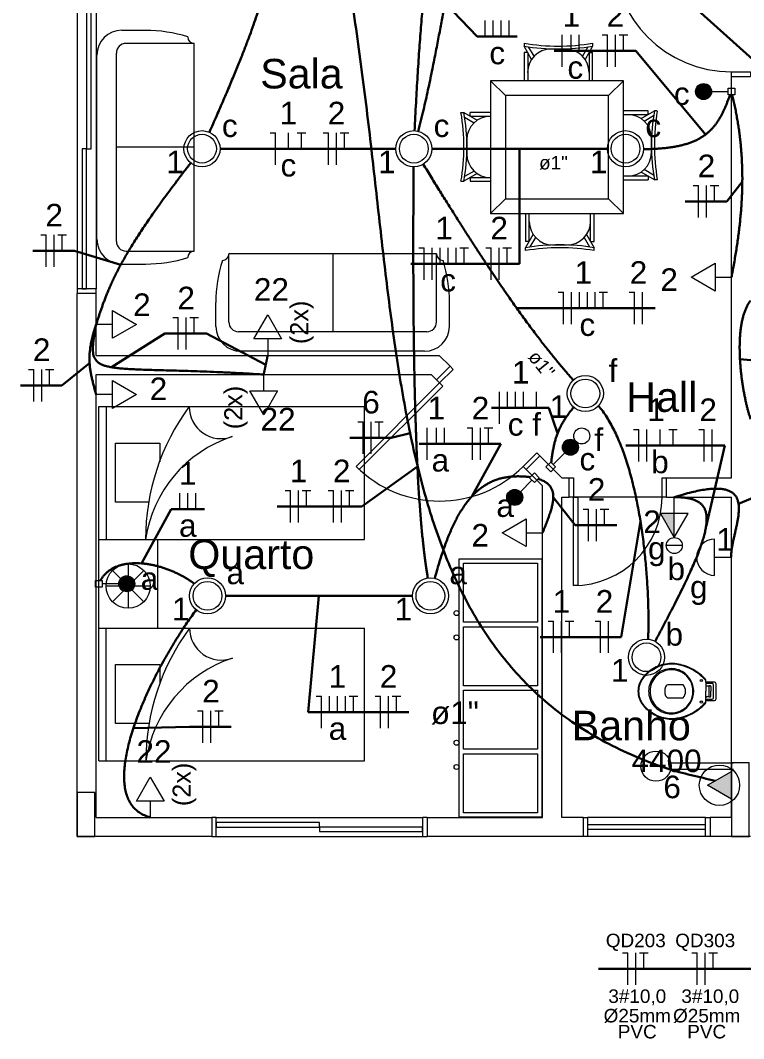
# Model space of a CAD drawing. Header units: inches. Extents: x -3 to 923, y -103 to 154.
# Drawn here: x 175.07 to 180.73, y 20.95 to 28.91 of the extents above; entities that cross this region are included whole.
import ezdxf
from ezdxf.enums import TextEntityAlignment as Align

# ---------------------------------------------------------------- set-up
doc = ezdxf.new("R2010")
doc.units = ezdxf.units.IN
doc.header["$LTSCALE"] = 10
doc.header["$MEASUREMENT"] = 0
for name, color, linetype, lineweight in [('BASE', 8, 'Continuous', 5), ('EL-Condutos', 4, 'Continuous', 30), ('EL-Fios', 9, 'Continuous', 20), ('EL-Textos condutos', 7, 'Continuous', 20), ('EL-Textos fios', 2, 'Continuous', 30), ('EL-Textos pontos', 2, 'Continuous', 30), ('MOVEIS', 9, 'Continuous', 20), ('P-SIMBOL', 5, 'Continuous', 20), ('TEXTO', 2, 'Continuous', 20)]:
    doc.layers.add(name, color=color, linetype=linetype, lineweight=lineweight)
doc.styles.add('Arial', font='arial.ttf')

msp = doc.modelspace()

# ---------------------------------------------------------------- hatches: boundary and pattern name
at = {"layer": 'P-SIMBOL', "linetype": 'Continuous'}
for points in [[(180.4127, 28.4162), (180.4127, 28.3537), (180.3502, 28.3537), (180.3508, 28.3634), (180.3562, 28.3803), (180.3622, 28.3908), (180.3692, 28.3988), (180.3797, 28.4068), (180.3927, 28.413), (180.4057, 28.4158), (180.4127, 28.4157)], [(180.4128, 28.4162), (180.4127, 28.3537), (180.4752, 28.3537), (180.4747, 28.3634), (180.4693, 28.3803), (180.4633, 28.3908), (180.4563, 28.3988), (180.4458, 28.4068), (180.4328, 28.413), (180.4198, 28.4158), (180.4127, 28.4157)], [(180.4127, 28.2912), (180.4127, 28.3537), (180.3502, 28.3537), (180.3508, 28.344), (180.3562, 28.3271), (180.3622, 28.3166), (180.3692, 28.3086), (180.3797, 28.3006), (180.3927, 28.2944), (180.4057, 28.2916), (180.4127, 28.2917)], [(180.4128, 28.2912), (180.4127, 28.3537), (180.4752, 28.3537), (180.4747, 28.344), (180.4693, 28.3271), (180.4633, 28.3166), (180.4563, 28.3086), (180.4458, 28.3006), (180.4328, 28.2944), (180.4198, 28.2916), (180.4127, 28.2917)], [(178.8915, 25.2259), (178.9357, 25.1817), (178.9799, 25.2259), (178.9727, 25.2324), (178.9569, 25.2405), (178.9452, 25.2436), (178.9346, 25.2444), (178.9215, 25.2426), (178.908, 25.2377), (178.8968, 25.2306), (178.8919, 25.2255)], [(178.8915, 25.2259), (178.9357, 25.1817), (178.8915, 25.1375), (178.885, 25.1447), (178.8769, 25.1606), (178.8738, 25.1722), (178.8731, 25.1828), (178.8748, 25.1959), (178.8797, 25.2095), (178.8868, 25.2207), (178.8919, 25.2255)], [(178.9799, 25.1375), (178.9357, 25.1817), (178.8915, 25.1375), (178.8987, 25.131), (178.9146, 25.1229), (178.9263, 25.1197), (178.9369, 25.119), (178.95, 25.1208), (178.9635, 25.1256), (178.9747, 25.1328), (178.9795, 25.1379)], [(178.9799, 25.1375), (178.9357, 25.1817), (178.9799, 25.2259), (178.9864, 25.2187), (178.9945, 25.2028), (178.9977, 25.1911), (178.9984, 25.1805), (178.9966, 25.1675), (178.9918, 25.1539), (178.9846, 25.1427), (178.9795, 25.1379)], [(180.1839, 25.0553), (180.1839, 24.8678), (180.0756, 25.0553)], [(175.9018, 24.5688), (175.9018, 24.5063), (175.8393, 24.5063), (175.8398, 24.516), (175.8453, 24.5329), (175.8513, 24.5434), (175.8583, 24.5514), (175.8688, 24.5594), (175.8818, 24.5656), (175.8948, 24.5684), (175.9018, 24.5683)], [(175.9018, 24.5688), (175.9018, 24.5063), (175.9643, 24.5063), (175.9638, 24.516), (175.9583, 24.5329), (175.9523, 24.5434), (175.9453, 24.5514), (175.9348, 24.5594), (175.9218, 24.5656), (175.9088, 24.5684), (175.9018, 24.5683)], [(175.9018, 24.4438), (175.9018, 24.5063), (175.8393, 24.5063), (175.8398, 24.4966), (175.8453, 24.4797), (175.8513, 24.4692), (175.8583, 24.4612), (175.8688, 24.4532), (175.8818, 24.447), (175.8948, 24.4442), (175.9018, 24.4443)], [(175.9018, 24.4438), (175.9018, 24.5063), (175.9643, 24.5063), (175.9638, 24.4966), (175.9583, 24.4797), (175.9523, 24.4692), (175.9453, 24.4612), (175.9348, 24.4532), (175.9218, 24.447), (175.9088, 24.4442), (175.9018, 24.4443)], [(180.6303, 23.0399), (180.4428, 22.9317), (180.6303, 22.8234)]]:
    msp.add_hatch(color=256, dxfattribs=at).paths.add_polyline_path(points)

# ---------------------------------------------------------------- linework, layer by layer
at = {"layer": 'BASE', "linetype": 'Continuous'}
for p, q in [((175.5133, 29.0033), (175.5133, 26.8108)), ((175.6633, 29.0033), (175.6633, 26.8108)), ((176.6008, 22.6803), (178.2158, 22.6803)), ((180.4283, 22.6803), (179.5053, 22.6803)), ((176.6008, 22.5303), (178.2158, 22.5303)), ((180.4283, 22.5303), (179.5053, 22.5303))]:
    msp.add_line(p, q, dxfattribs=at)
at = {"layer": 'BASE'}
for p, q in [((180.6303, 25.3343), (180.6303, 28.4723)), ((180.6303, 28.4723), (180.7803, 28.4723)), ((175.5133, 22.5303), (175.5133, 26.7763)), ((175.6633, 26.7763), (175.5133, 26.7763)), ((175.6633, 26.2918), (175.6633, 26.7763)), ((175.6633, 26.2918), (178.3458, 26.2918)), ((178.4308, 26.2068), (178.3458, 26.2918)), ((178.3243, 26.1008), (178.4308, 26.2068)), ((175.6633, 26.1418), (178.2838, 26.1418)), ((175.6633, 22.6803), (175.6633, 26.1418)), ((178.3243, 26.1008), (178.2838, 26.1418)), ((179.0263, 25.3993), (179.1323, 25.5053)), ((179.3033, 25.3343), (179.1323, 25.5053)), ((179.1533, 25.2718), (179.0263, 25.3993)), ((179.3033, 25.3343), (179.3613, 25.3343)), ((179.3613, 25.1843), (179.3613, 25.3343)), ((180.1228, 25.3343), (180.6303, 25.3343)), ((180.1228, 25.1843), (180.1228, 25.3343)), ((179.1533, 22.6803), (179.1533, 25.2718)), ((179.3033, 22.6803), (179.3033, 25.1843)), ((179.3033, 25.1843), (179.3613, 25.1843)), ((180.1228, 25.1843), (179.3613, 25.1843)), ((180.1228, 25.1843), (180.6303, 25.1843)), ((180.6303, 22.6803), (180.6303, 25.1843)), ((175.6633, 22.6803), (176.5663, 22.6803)), ((176.5663, 22.6803), (176.5663, 22.5303)), ((178.2508, 22.6803), (179.1533, 22.6803)), ((178.2508, 22.6803), (178.2508, 22.5303)), ((179.4708, 22.6803), (179.3033, 22.6803)), ((179.4708, 22.6803), (179.4708, 22.5303)), ((180.6303, 22.6803), (180.4633, 22.6803)), ((180.4633, 22.6803), (180.4633, 22.5303)), ((176.5663, 22.5303), (175.5133, 22.5303)), ((179.4708, 22.5303), (178.2508, 22.5303)), ((180.7803, 22.5303), (180.4633, 22.5303))]:
    msp.add_line(p, q, dxfattribs=at)
at = {"layer": 'BASE', "linetype": 'Continuous'}
for points in [[(175.5883, 29.0033), (175.5883, 27.9073), (175.6228, 27.9073), (175.6228, 29.0033), (175.5883, 29.0033), (175.5883, 29.0033)], [(175.5538, 27.9073), (175.5538, 26.8108), (175.5883, 26.8108), (175.5883, 27.9073), (175.5538, 27.9073), (175.5538, 27.9073)], [(178.3488, 26.0763), (178.3733, 26.0518), (177.7208, 25.3993), (177.6963, 25.4238), (178.3488, 26.0763), (178.3488, 26.0763)], [(179.3958, 25.1843), (179.4303, 25.1843), (179.4303, 24.4918), (179.3958, 24.4918), (179.3958, 25.1843), (179.3958, 25.1843)], [(176.6008, 22.6053), (177.4083, 22.6053), (177.4083, 22.6398), (176.6008, 22.6398), (176.6008, 22.6053), (176.6008, 22.6053)], [(177.4083, 22.5708), (178.2158, 22.5708), (178.2158, 22.6053), (177.4083, 22.6053), (177.4083, 22.5708), (177.4083, 22.5708)], [(180.4283, 22.6228), (179.5053, 22.6228), (179.5053, 22.5878), (180.4283, 22.5878), (180.4283, 22.6228), (180.4283, 22.6228)]]:
    msp.add_lwpolyline(points, close=True, dxfattribs=at)
for points in [[(180.6303, 28.4723), (180.6303, 28.5068), (180.7803, 28.5068), (180.7803, 28.4723)], [(175.6633, 26.7763), (175.6633, 26.8108), (175.5133, 26.8108), (175.5133, 26.7763)], [(178.4308, 26.2068), (178.4553, 26.1823), (178.3488, 26.0763), (178.3243, 26.1008)], [(179.0263, 25.3993), (179.0018, 25.4238), (179.1078, 25.5298), (179.1323, 25.5053)], [(179.3613, 25.3343), (179.3958, 25.3343), (179.3958, 25.1843), (179.3613, 25.1843)], [(180.1228, 25.1843), (180.0883, 25.1843), (180.0883, 25.3343), (180.1228, 25.3343)], [(176.5663, 22.5303), (176.6008, 22.5303), (176.6008, 22.6803), (176.5663, 22.6803)], [(178.2508, 22.6803), (178.2158, 22.6803), (178.2158, 22.5303), (178.2508, 22.5303)], [(179.4708, 22.6803), (179.5053, 22.6803), (179.5053, 22.5303), (179.4708, 22.5303)], [(180.4633, 22.5303), (180.4283, 22.5303), (180.4283, 22.6803), (180.4633, 22.6803)]]:
    msp.add_lwpolyline(points, dxfattribs=at)
at = {"layer": 'BASE'}
for points in [[(180.6308, 22.5303), (180.7003, 22.5303), (180.7693, 22.5303), (180.7693, 22.8188), (180.7693, 23.1073), (180.7003, 23.1073), (180.6308, 23.1073), (180.6308, 22.8188), (180.6308, 22.5303), (180.6308, 22.5303)], [(175.5133, 22.5303), (175.5823, 22.5303), (175.6518, 22.5303), (175.6518, 22.7033), (175.6518, 22.8763), (175.5823, 22.8763), (175.5133, 22.8763), (175.5133, 22.7033), (175.5133, 22.5303), (175.5133, 22.5303)]]:
    msp.add_lwpolyline(points, close=True, dxfattribs=at)
at = {"layer": 'BASE', "linetype": 'Continuous'}
for centre, radius, start, end in [((180.6303, 29.4303), 0.923, 180, 270), ((178.3488, 26.0763), 0.923, 225, 315), ((179.3958, 25.1843), 0.6923, 270, 0)]:
    msp.add_arc(centre, radius, start, end, dxfattribs=at)
at = {"layer": 'EL-Condutos', "linetype": 'Continuous'}
for points in [[(178.1529, 28.0458), (178.1642, 28.268), (178.1762, 28.4765), (178.189, 28.6719), (178.2027, 28.8546), (178.2171, 29.0251), (178.2324, 29.1839), (178.2486, 29.3315), (178.2657, 29.4683), (178.2836, 29.5948), (178.3025, 29.7115), (178.3223, 29.8189), (178.3431, 29.9175), (178.3649, 30.0076), (178.3876, 30.09), (178.4114, 30.1648), (178.4362, 30.2328), (178.4621, 30.2943), (178.489, 30.3499), (178.5171, 30.3999), (178.5462, 30.445), (178.5765, 30.4855), (178.608, 30.5219), (178.6406, 30.5548), (178.6744, 30.5845), (178.7095, 30.6117), (178.7457, 30.6367), (178.7832, 30.66), (178.822, 30.6821), (178.8621, 30.7036), (178.9034, 30.7248)], [(177.4646, 30.0962), (177.5352, 29.7707), (177.5973, 29.4466), (177.6521, 29.1244), (177.7006, 28.8045), (177.7439, 28.4875), (177.7832, 28.174), (177.8196, 27.8643), (177.8541, 27.5591), (177.8879, 27.2587), (177.9222, 26.9638), (177.9579, 26.6748), (177.9963, 26.3923), (178.0384, 26.1167), (178.0854, 25.8485), (178.1383, 25.5882), (178.1983, 25.3365), (178.2665, 25.0936), (178.344, 24.8603), (178.4319, 24.6369), (178.5313, 24.424), (178.6434, 24.2221), (178.7692, 24.0316), (178.9099, 23.8532), (179.0665, 23.6872), (179.2402, 23.5342), (179.4321, 23.3948), (179.6433, 23.2694), (179.8749, 23.1585), (180.128, 23.0626), (180.5045, 22.9673)], [(176.548, 28.0353), (176.6056, 28.1658), (176.6589, 28.2885), (176.7081, 28.4037), (176.7531, 28.5115), (176.7941, 28.6123), (176.831, 28.7063), (176.8639, 28.7937), (176.8929, 28.8747), (176.9181, 28.9495), (176.9394, 29.0185), (176.957, 29.0818), (176.9708, 29.1397), (176.981, 29.1924), (176.9876, 29.2401), (176.9906, 29.2832), (176.9902, 29.3217), (176.9862, 29.3561), (176.9789, 29.3864), (176.9683, 29.4129), (176.9543, 29.4359), (176.9371, 29.4556), (176.9168, 29.4722), (176.8933, 29.486), (176.8667, 29.4972), (176.8371, 29.5061), (176.8045, 29.5128), (176.769, 29.5177), (176.7306, 29.5209), (176.6895, 29.5227), (176.6455, 29.5233)], [(178.5775, 29.5223), (178.5602, 29.5081), (178.5441, 29.4915), (178.529, 29.4725), (178.5147, 29.451), (178.5013, 29.4272), (178.4887, 29.401), (178.4767, 29.3723), (178.4652, 29.3412), (178.4543, 29.3077), (178.4437, 29.2718), (178.4335, 29.2334), (178.4235, 29.1927), (178.4136, 29.1495), (178.4037, 29.1038), (178.3938, 29.0558), (178.3838, 29.0053), (178.3736, 28.9524), (178.3631, 28.897), (178.3522, 28.8392), (178.3408, 28.779), (178.3288, 28.7163), (178.3162, 28.6512), (178.3029, 28.5837), (178.2887, 28.5137), (178.2736, 28.4413), (178.2576, 28.3664), (178.2404, 28.2891), (178.2221, 28.2093), (178.2025, 28.1271), (178.1816, 28.0424)], [(179.9432, 27.9038), (179.9918, 27.9046), (180.0377, 27.9064), (180.081, 27.9093), (180.1218, 27.9133), (180.1602, 27.9183), (180.1962, 27.9243), (180.2301, 27.9314), (180.2618, 27.9393), (180.2915, 27.9483), (180.3193, 27.9582), (180.3452, 27.969), (180.3694, 27.9807), (180.392, 27.9933), (180.413, 28.0068), (180.4326, 28.0212), (180.4509, 28.0363), (180.4679, 28.0523), (180.4838, 28.0691), (180.4986, 28.0867), (180.5125, 28.1051), (180.5255, 28.1242), (180.5377, 28.144), (180.5493, 28.1646), (180.5603, 28.1858), (180.5709, 28.2077), (180.581, 28.2303), (180.591, 28.2535), (180.6007, 28.2774), (180.6103, 28.3018), (180.62, 28.3269)], [(180.637, 28.3265), (180.6473, 28.2822), (180.657, 28.238), (180.6659, 28.1939), (180.674, 28.1499), (180.6815, 28.1058), (180.6882, 28.0617), (180.6941, 28.0176), (180.6994, 27.9733), (180.7039, 27.9289), (180.7077, 27.8844), (180.7108, 27.8396), (180.7131, 27.7947), (180.7147, 27.7494), (180.7156, 27.7038), (180.7157, 27.6579), (180.7151, 27.6116), (180.7138, 27.5648), (180.7118, 27.5177), (180.709, 27.47), (180.7055, 27.4218), (180.7012, 27.373), (180.6963, 27.3237), (180.6906, 27.2737), (180.6841, 27.223), (180.677, 27.1717), (180.6691, 27.1196), (180.6605, 27.0667), (180.6512, 27.013), (180.6411, 26.9584), (180.6303, 26.903)], [(178.0061, 27.907), (177.9433, 27.907), (177.884, 27.907), (177.828, 27.907), (177.775, 27.907), (177.7247, 27.907), (177.6769, 27.907), (177.6314, 27.907), (177.588, 27.907), (177.5462, 27.907), (177.506, 27.907), (177.467, 27.907), (177.429, 27.907), (177.3918, 27.907), (177.3551, 27.907), (177.3186, 27.907), (177.2822, 27.907), (177.2454, 27.907), (177.2082, 27.907), (177.1702, 27.907), (177.1313, 27.907), (177.091, 27.907), (177.0493, 27.907), (177.0058, 27.907), (176.9603, 27.907), (176.9125, 27.907), (176.8623, 27.907), (176.8093, 27.907), (176.7532, 27.907), (176.6939, 27.907), (176.6311, 27.907)], [(178.287, 27.907), (178.3498, 27.907), (178.4091, 27.907), (178.4651, 27.907), (178.5181, 27.907), (178.5684, 27.907), (178.6161, 27.907), (178.6616, 27.907), (178.7051, 27.907), (178.7468, 27.907), (178.7871, 27.907), (178.826, 27.907), (178.864, 27.907), (178.9012, 27.907), (178.938, 27.907), (178.9744, 27.907), (179.0109, 27.907), (179.0476, 27.907), (179.0848, 27.907), (179.1228, 27.907), (179.1618, 27.907), (179.202, 27.907), (179.2438, 27.907), (179.2873, 27.907), (179.3328, 27.907), (179.3805, 27.907), (179.4308, 27.907), (179.4838, 27.907), (179.5398, 27.907), (179.5991, 27.907), (179.6619, 27.907)], [(176.4028, 27.7957), (176.347, 27.7239), (176.2945, 27.6552), (176.245, 27.5894), (176.1985, 27.5265), (176.1549, 27.4664), (176.114, 27.4089), (176.0758, 27.3539), (176.04, 27.3013), (176.0067, 27.2511), (175.9757, 27.203), (175.9469, 27.1571), (175.9201, 27.1131), (175.8953, 27.071), (175.8723, 27.0306), (175.851, 26.9919), (175.8314, 26.9548), (175.8133, 26.919), (175.7965, 26.8846), (175.7811, 26.8514), (175.7668, 26.8193), (175.7535, 26.7881), (175.7412, 26.7579), (175.7297, 26.7284), (175.7189, 26.6995), (175.7087, 26.6712), (175.699, 26.6434), (175.6897, 26.6158), (175.6806, 26.5885), (175.6717, 26.5613), (175.6628, 26.534)], [(178.2211, 27.7849), (178.2842, 27.6823), (178.3451, 27.5841), (178.4038, 27.4901), (178.4604, 27.4003), (178.5149, 27.3144), (178.5674, 27.2324), (178.618, 27.1541), (178.6668, 27.0795), (178.7137, 27.0083), (178.7589, 26.9405), (178.8024, 26.8759), (178.8443, 26.8145), (178.8847, 26.756), (178.9235, 26.7004), (178.9609, 26.6475), (178.997, 26.5973), (179.0318, 26.5495), (179.0653, 26.5041), (179.0977, 26.461), (179.1289, 26.42), (179.1591, 26.3809), (179.1883, 26.3437), (179.2166, 26.3083), (179.244, 26.2744), (179.2706, 26.2421), (179.2965, 26.2111), (179.3217, 26.1814), (179.3463, 26.1528), (179.3703, 26.1251), (179.3939, 26.0983)], [(178.1453, 27.7668), (178.1438, 27.5369), (178.1429, 27.3186), (178.1427, 27.1114), (178.1431, 26.9152), (178.144, 26.7295), (178.1454, 26.554), (178.1474, 26.3884), (178.1498, 26.2324), (178.1527, 26.0857), (178.1559, 25.9478), (178.1596, 25.8185), (178.1635, 25.6975), (178.1678, 25.5843), (178.1723, 25.4788), (178.1771, 25.3805), (178.1821, 25.2891), (178.1873, 25.2044), (178.1926, 25.1259), (178.1981, 25.0533), (178.2036, 24.9863), (178.2092, 24.9246), (178.2148, 24.8679), (178.2203, 24.8157), (178.2259, 24.7678), (178.2313, 24.7239), (178.2367, 24.6836), (178.2419, 24.6466), (178.2469, 24.6126), (178.2517, 24.5811), (178.2563, 24.552)], [(180.7803, 25.7936), (180.7731, 25.8153), (180.766, 25.8389), (180.7589, 25.8645), (180.7519, 25.8917), (180.7451, 25.9206), (180.7385, 25.9508), (180.7321, 25.9824), (180.7261, 26.015), (180.7205, 26.0487), (180.7152, 26.0832), (180.7105, 26.1183), (180.7062, 26.1541), (180.7026, 26.1902), (180.6996, 26.2265), (180.6973, 26.2629), (180.6957, 26.2993), (180.6949, 26.3355), (180.6949, 26.3714), (180.6959, 26.4067), (180.6978, 26.4414), (180.7006, 26.4753), (180.7046, 26.5083), (180.7096, 26.5401), (180.7158, 26.5708), (180.7232, 26.6), (180.7319, 26.6278), (180.7419, 26.6538), (180.7533, 26.678), (180.766, 26.7003), (180.7803, 26.7204)], [(175.6628, 26.534), (175.6544, 26.5085), (175.6468, 26.484), (175.6401, 26.4603), (175.6341, 26.4376), (175.6288, 26.4156), (175.6243, 26.3944), (175.6205, 26.3739), (175.6173, 26.354), (175.6148, 26.3348), (175.6128, 26.3161), (175.6115, 26.298), (175.6108, 26.2803), (175.6105, 26.263), (175.6108, 26.2461), (175.6116, 26.2295), (175.6128, 26.2132), (175.6144, 26.1971), (175.6165, 26.1811), (175.6189, 26.1653), (175.6216, 26.1496), (175.6247, 26.1339), (175.6281, 26.1182), (175.6318, 26.1024), (175.6357, 26.0865), (175.6398, 26.0704), (175.6441, 26.0541), (175.6486, 26.0375), (175.6532, 26.0206), (175.658, 26.0034), (175.6628, 25.9858)], [(175.6628, 26.534), (175.6548, 26.4902), (175.6479, 26.4503), (175.6425, 26.4141), (175.6388, 26.3814), (175.637, 26.352), (175.6374, 26.3257), (175.6403, 26.3024), (175.6458, 26.2818), (175.6544, 26.2638), (175.6661, 26.2481), (175.6813, 26.2346), (175.7003, 26.2231), (175.7233, 26.2134), (175.7505, 26.2054), (175.7822, 26.1987), (175.8187, 26.1933), (175.8601, 26.1889), (175.9069, 26.1854), (175.9592, 26.1826), (176.0173, 26.1803), (176.0814, 26.1782), (176.1519, 26.1762), (176.2289, 26.1742), (176.3127, 26.1719), (176.4036, 26.1691), (176.5018, 26.1657), (176.6076, 26.1615), (176.7212, 26.1562), (176.8429, 26.1497), (176.973, 26.1418)], [(176.973, 26.1418), (176.9745, 26.149), (176.976, 26.1558), (176.9773, 26.1622), (176.9785, 26.1681), (176.9797, 26.1737), (176.9808, 26.179), (176.9818, 26.1839), (176.9828, 26.1886), (176.9837, 26.1931), (176.9846, 26.1973), (176.9854, 26.2014), (176.9863, 26.2054), (176.9871, 26.2092), (176.9879, 26.213), (176.9886, 26.2168), (176.9894, 26.2205), (176.9902, 26.2243), (176.991, 26.2282), (176.9918, 26.2321), (176.9927, 26.2362), (176.9936, 26.2405), (176.9945, 26.2449), (176.9955, 26.2496), (176.9965, 26.2546), (176.9976, 26.2598), (176.9988, 26.2654), (177, 26.2714), (177.0013, 26.2777), (177.0028, 26.2845), (177.0043, 26.2918)], [(179.2213, 25.4536), (179.2235, 25.4722), (179.2259, 25.4903), (179.2283, 25.5077), (179.2309, 25.5247), (179.2336, 25.5411), (179.2365, 25.5571), (179.2395, 25.5727), (179.2428, 25.5878), (179.2462, 25.6026), (179.2499, 25.617), (179.2539, 25.6312), (179.258, 25.6451), (179.2625, 25.6587), (179.2672, 25.6721), (179.2723, 25.6854), (179.2777, 25.6985), (179.2834, 25.7116), (179.2895, 25.7245), (179.2959, 25.7375), (179.3028, 25.7504), (179.31, 25.7633), (179.3177, 25.7763), (179.3258, 25.7894), (179.3343, 25.8026), (179.3433, 25.816), (179.3529, 25.8295), (179.3629, 25.8433), (179.3734, 25.8574), (179.3845, 25.8717), (179.3961, 25.8864)], [(179.591, 25.8969), (179.624, 25.8548), (179.6552, 25.8091), (179.6846, 25.7599), (179.7124, 25.7076), (179.7386, 25.6523), (179.7631, 25.5943), (179.7861, 25.534), (179.8076, 25.4715), (179.8276, 25.4071), (179.8462, 25.341), (179.8633, 25.2736), (179.8792, 25.2051), (179.8937, 25.1357), (179.9069, 25.0657), (179.9189, 24.9953), (179.9297, 24.9248), (179.9394, 24.8545), (179.948, 24.7846), (179.9554, 24.7154), (179.9619, 24.6472), (179.9674, 24.5801), (179.9719, 24.5145), (179.9755, 24.4506), (179.9783, 24.3886), (179.9802, 24.3289), (179.9813, 24.2716), (179.9817, 24.2171), (179.9814, 24.1655), (179.9804, 24.1172), (179.9788, 24.0724)], [(178.3107, 24.548), (178.3275, 24.6089), (178.3446, 24.6671), (178.3619, 24.7227), (178.3797, 24.7757), (178.3977, 24.8261), (178.4162, 24.8739), (178.4352, 24.9192), (178.4546, 24.9621), (178.4744, 25.0025), (178.4948, 25.0404), (178.5158, 25.076), (178.5373, 25.1092), (178.5594, 25.1401), (178.5822, 25.1686), (178.6056, 25.195), (178.6297, 25.2191), (178.6546, 25.241), (178.6802, 25.2607), (178.7065, 25.2783), (178.7337, 25.2938), (178.7617, 25.3072), (178.7906, 25.3186), (178.8204, 25.328), (178.851, 25.3354), (178.8827, 25.3409), (178.9153, 25.3444), (178.949, 25.3461), (178.9836, 25.346), (179.0194, 25.344), (179.0562, 25.3403)], [(179.1186, 25.3273), (179.1356, 25.3213), (179.1511, 25.3147), (179.1651, 25.3076), (179.1778, 25.3), (179.1891, 25.2918), (179.1991, 25.283), (179.2079, 25.2738), (179.2154, 25.2639), (179.2218, 25.2535), (179.227, 25.2426), (179.2311, 25.2311), (179.2341, 25.2191), (179.2361, 25.2065), (179.2371, 25.1933), (179.2372, 25.1796), (179.2364, 25.1653), (179.2347, 25.1504), (179.2322, 25.135), (179.229, 25.119), (179.225, 25.1024), (179.2203, 25.0853), (179.2149, 25.0676), (179.2089, 25.0493), (179.2024, 25.0304), (179.1953, 25.011), (179.1877, 24.9909), (179.1797, 24.9703), (179.1712, 24.9491), (179.1624, 24.9273), (179.1533, 24.9049)], [(180.1839, 25.1838), (180.2552, 25.2051), (180.3198, 25.2221), (180.3781, 25.2348), (180.4302, 25.2436), (180.4765, 25.2485), (180.5173, 25.2498), (180.5529, 25.2477), (180.5835, 25.2423), (180.6096, 25.234), (180.6314, 25.2228), (180.6492, 25.209), (180.6633, 25.1928), (180.6739, 25.1743), (180.6815, 25.1538), (180.6863, 25.1316), (180.6886, 25.1076), (180.6887, 25.0823), (180.6869, 25.0557), (180.6836, 25.0281), (180.6789, 24.9996), (180.6733, 24.9706), (180.6669, 24.9411), (180.6602, 24.9113), (180.6534, 24.8815), (180.6468, 24.8519), (180.6408, 24.8227), (180.6355, 24.794), (180.6314, 24.766), (180.6287, 24.7391), (180.6278, 24.7133)], [(180.0332, 24.0553), (180.0801, 24.1432), (180.1241, 24.2268), (180.1652, 24.306), (180.2034, 24.3811), (180.2387, 24.452), (180.2711, 24.5189), (180.3006, 24.582), (180.3272, 24.6412), (180.3509, 24.6967), (180.3717, 24.7487), (180.3896, 24.7971), (180.4047, 24.8421), (180.4169, 24.8838), (180.4262, 24.9223), (180.4326, 24.9577), (180.4361, 24.9901), (180.4367, 25.0196), (180.4345, 25.0463), (180.4294, 25.0702), (180.4214, 25.0916), (180.4106, 25.1105), (180.3968, 25.1269), (180.3802, 25.1411), (180.3608, 25.153), (180.3385, 25.1628), (180.3133, 25.1706), (180.2852, 25.1765), (180.2543, 25.1806), (180.2205, 25.183), (180.1839, 25.1838)], [(175.6969, 24.5326), (175.7093, 24.5527), (175.7233, 24.571), (175.739, 24.5876), (175.7561, 24.6025), (175.7746, 24.6159), (175.7943, 24.6276), (175.8153, 24.6377), (175.8374, 24.6463), (175.8606, 24.6533), (175.8847, 24.6589), (175.9097, 24.6631), (175.9354, 24.6658), (175.9618, 24.6671), (175.9888, 24.6671), (176.0163, 24.6657), (176.0442, 24.6631), (176.0725, 24.6591), (176.101, 24.654), (176.1297, 24.6476), (176.1584, 24.6401), (176.1871, 24.6314), (176.2157, 24.6217), (176.2441, 24.6108), (176.2723, 24.5989), (176.3, 24.586), (176.3273, 24.5721), (176.3541, 24.5572), (176.3802, 24.5414), (176.4056, 24.5248), (176.4301, 24.5072)], [(176.6741, 24.412), (176.7411, 24.412), (176.8043, 24.412), (176.864, 24.412), (176.9205, 24.412), (176.974, 24.412), (177.0249, 24.412), (177.0732, 24.412), (177.1195, 24.412), (177.1638, 24.412), (177.2065, 24.412), (177.2479, 24.412), (177.2882, 24.412), (177.3277, 24.412), (177.3666, 24.412), (177.4053, 24.412), (177.4439, 24.412), (177.4829, 24.412), (177.5224, 24.412), (177.5627, 24.412), (177.604, 24.412), (177.6467, 24.412), (177.6911, 24.412), (177.7373, 24.412), (177.7857, 24.412), (177.8365, 24.412), (177.89, 24.412), (177.9465, 24.412), (178.0062, 24.412), (178.0695, 24.412), (178.1365, 24.412)], [(176.0855, 22.6803), (176.0401, 22.6966), (176.001, 22.7185), (175.9678, 22.7456), (175.9405, 22.7776), (175.9186, 22.8142), (175.902, 22.8551), (175.8905, 22.9), (175.8837, 22.9485), (175.8815, 23.0004), (175.8836, 23.0553), (175.8897, 23.1129), (175.8996, 23.1728), (175.9131, 23.2349), (175.9298, 23.2987), (175.9497, 23.364), (175.9723, 23.4304), (175.9975, 23.4977), (176.025, 23.5654), (176.0546, 23.6333), (176.086, 23.7011), (176.119, 23.7685), (176.1533, 23.8351), (176.1887, 23.9006), (176.2249, 23.9647), (176.2617, 24.0272), (176.2989, 24.0876), (176.3361, 24.1457), (176.3732, 24.2011), (176.41, 24.2536), (176.446, 24.3028)]]:
    msp.add_spline(points, degree=3, dxfattribs=at)
at = {"layer": 'EL-Fios', "color": 5}
for p, q in [((178.7054, 28.7843), (178.7054, 28.9093)), ((178.7679, 28.7843), (178.7679, 28.9093)), ((178.8304, 28.7843), (178.8304, 28.9093)), ((178.8929, 28.7843), (178.8929, 28.9093)), ((179.3078, 28.5459), (179.3078, 28.7959)), ((179.3784, 28.6709), (179.3784, 28.7959)), ((179.4409, 28.6709), (179.4409, 28.7959)), ((179.6192, 28.7959), (179.6608, 28.7959)), ((179.6608, 28.5459), (179.6608, 28.7959)), ((179.7233, 28.5459), (179.7233, 28.7959)), ((179.7525, 28.7959), (179.8192, 28.7959)), ((179.7858, 28.6709), (179.7858, 28.7959)), ((177.0226, 28.032), (177.0642, 28.032)), ((177.0642, 27.782), (177.0642, 28.032)), ((177.1661, 27.907), (177.1661, 28.032)), ((177.2346, 28.032), (177.3013, 28.032)), ((177.2679, 27.907), (177.2679, 28.032)), ((177.4381, 28.032), (177.4797, 28.032)), ((177.4797, 27.782), (177.4797, 28.032)), ((177.5422, 27.782), (177.5422, 28.032)), ((177.5714, 28.032), (177.6381, 28.032)), ((177.6047, 27.907), (177.6047, 28.032)), ((180.3312, 27.6191), (180.3729, 27.6191)), ((180.3729, 27.3691), (180.3729, 27.6191)), ((180.4354, 27.3691), (180.4354, 27.6191)), ((180.4645, 27.6191), (180.5312, 27.6191)), ((180.4979, 27.4941), (180.4979, 27.6191)), ((175.2301, 27.234), (175.2717, 27.234)), ((175.2717, 26.984), (175.2717, 27.234)), ((175.3342, 26.984), (175.3342, 27.234)), ((175.3634, 27.234), (175.4301, 27.234)), ((175.3967, 27.109), (175.3967, 27.234)), ((178.1857, 27.133), (178.2274, 27.133)), ((178.2274, 26.883), (178.2274, 27.133)), ((178.2899, 26.883), (178.2899, 27.133)), ((178.3524, 27.008), (178.3524, 27.133)), ((178.4149, 27.008), (178.4149, 27.133)), ((178.4774, 27.008), (178.4774, 27.133)), ((178.5065, 27.133), (178.5732, 27.133)), ((178.5399, 27.008), (178.5399, 27.133)), ((178.71, 27.133), (178.7517, 27.133)), ((178.7517, 26.883), (178.7517, 27.133)), ((178.8142, 26.883), (178.8142, 27.133)), ((178.8433, 27.133), (178.91, 27.133)), ((178.8767, 27.008), (178.8767, 27.133)), ((179.2746, 26.7858), (179.3162, 26.7858)), ((179.3162, 26.5358), (179.3162, 26.7858)), ((179.3787, 26.5358), (179.3787, 26.7858)), ((179.4412, 26.6608), (179.4412, 26.7858)), ((179.5037, 26.6608), (179.5037, 26.7858)), ((179.5662, 26.6608), (179.5662, 26.7858)), ((179.5954, 26.7858), (179.6621, 26.7858)), ((179.6287, 26.6608), (179.6287, 26.7858)), ((179.8301, 26.7858), (179.8718, 26.7858)), ((179.8718, 26.5358), (179.8718, 26.7858)), ((179.9343, 26.5358), (179.9343, 26.7858)), ((176.2627, 26.5865), (176.3043, 26.5865)), ((176.2627, 26.5865), (176.3043, 26.5865)), ((176.3043, 26.3365), (176.3043, 26.5865)), ((176.3043, 26.3365), (176.3043, 26.5865)), ((176.3668, 26.3365), (176.3668, 26.5865)), ((176.3668, 26.3365), (176.3668, 26.5865)), ((176.396, 26.5865), (176.4627, 26.5865)), ((176.396, 26.5865), (176.4627, 26.5865)), ((176.4293, 26.4615), (176.4293, 26.5865)), ((176.4293, 26.4615), (176.4293, 26.5865)), ((175.1326, 26.1824), (175.1743, 26.1824)), ((175.1743, 25.9324), (175.1743, 26.1824)), ((175.2368, 25.9324), (175.2368, 26.1824)), ((175.266, 26.1824), (175.3326, 26.1824)), ((175.2993, 26.0574), (175.2993, 26.1824)), ((178.8179, 25.7563), (178.8179, 26.0063)), ((178.8804, 25.8813), (178.8804, 26.0063)), ((178.9429, 25.8813), (178.9429, 26.0063)), ((179.0054, 25.8813), (179.0054, 26.0063)), ((179.1072, 25.8813), (179.1072, 26.0063)), ((177.7083, 25.7722), (177.75, 25.7722)), ((177.75, 25.5222), (177.75, 25.7722)), ((177.8125, 25.5222), (177.8125, 25.7722)), ((177.8416, 25.7722), (177.9083, 25.7722)), ((177.875, 25.6472), (177.875, 25.7722)), ((178.2524, 25.4758), (178.2524, 25.7258)), ((178.323, 25.6008), (178.323, 25.7258)), ((178.3855, 25.6008), (178.3855, 25.7258)), ((178.5637, 25.7258), (178.6054, 25.7258)), ((178.6054, 25.4758), (178.6054, 25.7258)), ((178.6679, 25.4758), (178.6679, 25.7258)), ((178.697, 25.7258), (178.7637, 25.7258)), ((178.7304, 25.6008), (178.7304, 25.7258)), ((179.866, 25.7129), (179.9076, 25.7129)), ((179.9076, 25.4629), (179.9076, 25.7129)), ((179.9701, 25.4629), (179.9701, 25.7129)), ((180.072, 25.5879), (180.072, 25.7129)), ((180.1405, 25.7129), (180.2072, 25.7129)), ((180.1738, 25.5879), (180.1738, 25.7129)), ((180.3752, 25.7129), (180.4169, 25.7129)), ((180.4169, 25.4629), (180.4169, 25.7129)), ((180.4794, 25.4629), (180.4794, 25.7129)), ((177.1416, 25.2351), (177.1833, 25.2351)), ((177.1833, 24.9851), (177.1833, 25.2351)), ((177.2458, 24.9851), (177.2458, 25.2351)), ((177.2749, 25.2351), (177.3416, 25.2351)), ((177.3083, 25.1101), (177.3083, 25.2351)), ((177.4784, 25.2351), (177.5201, 25.2351)), ((177.5201, 24.9851), (177.5201, 25.2351)), ((177.5826, 24.9851), (177.5826, 25.2351)), ((177.6117, 25.2351), (177.6784, 25.2351)), ((177.6451, 25.1101), (177.6451, 25.2351)), ((176.317, 25.0908), (176.317, 25.2158)), ((176.3795, 25.0908), (176.3795, 25.2158)), ((176.442, 25.0908), (176.442, 25.2158)), ((179.4719, 25.0906), (179.5136, 25.0906)), ((179.5136, 24.8406), (179.5136, 25.0906)), ((179.5761, 24.8406), (179.5761, 25.0906)), ((179.6052, 25.0906), (179.6719, 25.0906)), ((179.6386, 24.9656), (179.6386, 25.0906)), ((179.1969, 24.2154), (179.2386, 24.2154)), ((179.2386, 23.9654), (179.2386, 24.2154)), ((179.3011, 23.9654), (179.3011, 24.2154)), ((179.3303, 24.2154), (179.3969, 24.2154)), ((179.3636, 24.0904), (179.3636, 24.2154)), ((179.565, 24.2154), (179.6067, 24.2154)), ((179.6067, 23.9654), (179.6067, 24.2154)), ((179.6692, 23.9654), (179.6692, 24.2154)), ((177.3832, 23.629), (177.4248, 23.629)), ((177.4248, 23.379), (177.4248, 23.629)), ((177.4873, 23.504), (177.4873, 23.629)), ((177.5498, 23.504), (177.5498, 23.629)), ((177.6123, 23.504), (177.6123, 23.629)), ((177.6415, 23.629), (177.7082, 23.629)), ((177.6748, 23.504), (177.6748, 23.629)), ((177.845, 23.629), (177.8866, 23.629)), ((177.8866, 23.379), (177.8866, 23.629)), ((177.9491, 23.379), (177.9491, 23.629)), ((177.9783, 23.629), (178.045, 23.629)), ((178.0116, 23.504), (178.0116, 23.629)), ((176.4564, 23.5139), (176.4981, 23.5139)), ((176.4981, 23.2639), (176.4981, 23.5139)), ((176.5606, 23.2639), (176.5606, 23.5139)), ((176.5898, 23.5139), (176.6564, 23.5139)), ((176.6231, 23.3889), (176.6231, 23.5139)), ((179.7782, 21.6212), (179.8199, 21.6212)), ((179.8199, 21.3712), (179.8199, 21.6212)), ((179.8824, 21.3712), (179.8824, 21.6212)), ((179.9116, 21.6212), (179.9782, 21.6212)), ((179.9449, 21.4962), (179.9449, 21.6212)), ((180.3211, 21.6212), (180.3628, 21.6212)), ((180.3628, 21.3712), (180.3628, 21.6212)), ((180.4253, 21.3712), (180.4253, 21.6212)), ((180.4545, 21.6212), (180.5211, 21.6212)), ((180.4878, 21.4962), (180.4878, 21.6212))]:
    msp.add_line(p, q, dxfattribs=at)
at = {"layer": 'EL-Textos fios', "color": 3}
for p, q in [((178.361, 30.7965), (181.2498, 28.1956)), ((178.3914, 29.0436), (178.6429, 28.7843)), ((178.6429, 28.7843), (178.9554, 28.7843)), ((179.8817, 28.6709), (179.2453, 28.6709)), ((180.4284, 28.0179), (179.8817, 28.6709)), ((178.9744, 27.907), (178.9725, 27.008)), ((180.7156, 27.6485), (180.5937, 27.4941)), ((180.5937, 27.4941), (180.2687, 27.4941)), ((175.4926, 27.109), (175.1676, 27.109)), ((175.8554, 26.9999), (175.4926, 27.109)), ((178.9725, 27.008), (178.1232, 27.008)), ((178.9515, 26.6608), (179.2121, 26.6608)), ((179.2121, 26.6608), (180.0338, 26.6608)), ((175.7822, 26.1987), (176.2002, 26.4615)), ((176.2002, 26.4615), (176.5252, 26.4615)), ((176.5252, 26.4615), (176.2002, 26.4615)), ((176.9887, 26.2168), (176.5252, 26.4615)), ((175.6115, 26.2295), (175.3951, 26.0574)), ((180.6973, 26.2629), (181.3745, 26.2007)), ((175.3951, 26.0574), (175.0701, 26.0574)), ((179.2038, 25.8813), (178.7554, 25.8813)), ((179.2716, 25.6837), (179.2038, 25.8813)), ((177.9708, 25.6472), (177.6458, 25.6472)), ((178.1178, 25.6844), (177.9708, 25.6472)), ((178.8262, 25.6008), (178.1899, 25.6008)), ((178.6043, 25.1936), (178.8262, 25.6008)), ((180.5789, 25.5879), (179.8035, 25.5879)), ((180.4318, 24.953), (180.5789, 25.5879)), ((178.175, 25.4223), (177.7409, 25.1101)), ((180.6863, 25.1316), (180.9505, 25.2416)), ((179.2373, 25.183), (179.4094, 24.9656)), ((176.0163, 24.6657), (176.2488, 25.0908)), ((176.2488, 25.0908), (176.5102, 25.0908)), ((177.7409, 25.1101), (177.0791, 25.1101)), ((179.9189, 24.9953), (179.7686, 24.0904)), ((179.4094, 24.9656), (179.7344, 24.9656)), ((177.4053, 24.412), (177.3207, 23.504)), ((179.7686, 24.0904), (179.1344, 24.0904)), ((177.3207, 23.504), (178.1075, 23.504)), ((175.954, 23.3772), (176.3939, 23.3889)), ((176.3939, 23.3889), (176.7189, 23.3889)), ((181.3024, 21.4962), (179.5921, 21.4962))]:
    msp.add_line(p, q, dxfattribs=at)
at = {"layer": 'MOVEIS'}
for p, q in [((175.8633, 28.8323), (176.0493, 28.8323)), ((179.0088, 28.7318), (179.0088, 28.7088)), ((179.5453, 28.7318), (179.5453, 28.7088)), ((175.8208, 27.1828), (175.8208, 28.6543)), ((175.8968, 28.7308), (176.4298, 28.7308)), ((176.4298, 27.1068), (176.4298, 28.7308)), ((179.0683, 28.6053), (179.0088, 28.7088)), ((179.0088, 28.6593), (179.0088, 28.4388)), ((179.0373, 28.6593), (179.0088, 28.6593)), ((179.0373, 28.6593), (179.0373, 28.4388)), ((179.0878, 28.6293), (179.0448, 28.7028)), ((179.3343, 28.6858), (179.2198, 28.6858)), ((179.5088, 28.7028), (179.4663, 28.6293)), ((179.5453, 28.7088), (179.4858, 28.6053)), ((179.5168, 28.6593), (179.5168, 28.4388)), ((179.5168, 28.6593), (179.5453, 28.6593)), ((179.5453, 28.4388), (179.5453, 28.6593)), ((175.6688, 27.1998), (175.6688, 28.6373)), ((178.8628, 28.3238), (178.7473, 28.4388)), ((179.7853, 28.4388), (179.6703, 28.3238)), ((178.5158, 28.1893), (178.5388, 28.1893)), ((178.5388, 28.1893), (178.6423, 28.1293)), ((178.7473, 28.1893), (178.5883, 28.1893)), ((178.5883, 28.1608), (178.5883, 28.1893)), ((179.9783, 28.2018), (179.7853, 28.2018)), ((179.9243, 28.1418), (180.0278, 28.2018)), ((179.9783, 28.1728), (179.9783, 28.2018)), ((180.0508, 28.2018), (180.0278, 28.2018)), ((178.5443, 28.1528), (178.6183, 28.1103)), ((178.5883, 28.1608), (178.7473, 28.1608)), ((179.9783, 28.1728), (179.7853, 28.1728)), ((179.9483, 28.1228), (180.0218, 28.1653)), ((178.5613, 27.9778), (178.5613, 27.8638)), ((180.0048, 27.8763), (180.0048, 27.9903)), ((176.4298, 27.9188), (175.8208, 27.9188)), ((178.6423, 27.7123), (178.5388, 27.6523)), ((178.6183, 27.7313), (178.5443, 27.6888)), ((180.0278, 27.6648), (179.9243, 27.7248)), ((180.0218, 27.7013), (179.9483, 27.7438)), ((178.5158, 27.6523), (178.5388, 27.6523)), ((178.5883, 27.6813), (178.7473, 27.6813)), ((178.5883, 27.6813), (178.5883, 27.6523)), ((178.5883, 27.6523), (178.7473, 27.6523)), ((179.9783, 27.6933), (179.7853, 27.6933)), ((179.7853, 27.6648), (179.9783, 27.6648)), ((179.9783, 27.6933), (179.9783, 27.6648)), ((180.0508, 27.6648), (180.0278, 27.6648)), ((178.8628, 27.5158), (178.7473, 27.4003)), ((179.6703, 27.5158), (179.7853, 27.4003)), ((179.0208, 27.4003), (179.0208, 27.1823)), ((179.0498, 27.1823), (179.0498, 27.4003)), ((179.5293, 27.1823), (179.5293, 27.4003)), ((179.5578, 27.1823), (179.5578, 27.4003)), ((179.0208, 27.1328), (179.0808, 27.2363)), ((179.4978, 27.2363), (179.5578, 27.1328)), ((179.0498, 27.1823), (179.0208, 27.1823)), ((179.0573, 27.1388), (179.0998, 27.2128)), ((179.2323, 27.1558), (179.3463, 27.1558)), ((179.4788, 27.2128), (179.5213, 27.1388)), ((179.5293, 27.1823), (179.5578, 27.1823)), ((175.8968, 27.1068), (176.4298, 27.1068)), ((176.7008, 26.5523), (176.7008, 27.0848)), ((178.3243, 27.0848), (176.7008, 27.0848)), ((177.5123, 27.0848), (177.5123, 26.4758)), ((178.3243, 26.5523), (178.3243, 27.0848)), ((179.0208, 27.1103), (179.0208, 27.1328)), ((179.5578, 27.1103), (179.5578, 27.1328)), ((175.8633, 27.0053), (176.0493, 27.0053)), ((176.5993, 26.5183), (176.5993, 26.7043)), ((178.4258, 26.5183), (178.4258, 26.7043)), ((178.2483, 26.4758), (176.7768, 26.4758)), ((178.2313, 26.3238), (176.7938, 26.3238)), ((175.6848, 25.8908), (177.7618, 25.8908)), ((175.6848, 23.1218), (175.6848, 25.8908)), ((175.7423, 25.8908), (175.7423, 24.8523)), ((177.7618, 24.8523), (177.7618, 25.8908)), ((175.6848, 24.8523), (177.7618, 24.8523)), ((176.1463, 24.1603), (176.1463, 24.8523)), ((176.0358, 24.3663), (175.7908, 24.6113)), ((176.0358, 24.6113), (175.7908, 24.3663)), ((175.9133, 24.6618), (175.9133, 24.3158)), ((176.0863, 24.4888), (175.7403, 24.4888)), ((175.6848, 24.1603), (177.7618, 24.1603)), ((175.7423, 23.1218), (175.7423, 24.1603)), ((177.7618, 23.1218), (177.7618, 24.1603)), ((180.4298, 23.7463), (180.4298, 23.7523)), ((180.4298, 23.7383), (180.4298, 23.7463)), ((180.4298, 23.7383), (180.4298, 23.6663)), ((180.4968, 23.7383), (180.4298, 23.7383)), ((180.4808, 23.7268), (180.4298, 23.7268)), ((180.4893, 23.6663), (180.4893, 23.7178)), ((180.5108, 23.6663), (180.5108, 23.7258)), ((180.2523, 23.7173), (180.1418, 23.7173)), ((180.4298, 23.5938), (180.4298, 23.6663)), ((180.4393, 23.7078), (180.4518, 23.7078)), ((180.4573, 23.6663), (180.4573, 23.7073)), ((180.4573, 23.6253), (180.4573, 23.6663)), ((180.4703, 23.7023), (180.4703, 23.6663)), ((180.4703, 23.6298), (180.4703, 23.6663)), ((180.4893, 23.6143), (180.4893, 23.6663)), ((180.5108, 23.6068), (180.5108, 23.6663)), ((180.1418, 23.6148), (180.2523, 23.6148)), ((180.4298, 23.6058), (180.4808, 23.6058)), ((180.4298, 23.5938), (180.4968, 23.5938)), ((180.4298, 23.5863), (180.4298, 23.5938)), ((180.4298, 23.5803), (180.4298, 23.5863)), ((180.4393, 23.6248), (180.4518, 23.6248)), ((175.6848, 23.1218), (177.7618, 23.1218)), ((180.6468, 23.1038), (180.1563, 23.1038)), ((180.1563, 23.0578), (180.6468, 23.0578))]:
    msp.add_line(p, q, dxfattribs=at)
for points in [[(179.7853, 28.4388), (178.7473, 28.4388), (178.7473, 27.4003), (179.7853, 27.4003), (179.7853, 28.4388), (179.7853, 28.4388)], [(179.6703, 28.3238), (178.8628, 28.3238), (178.8628, 27.5158), (179.6703, 27.5158), (179.6703, 28.3238), (179.6703, 28.3238)], [(179.1478, 22.6823), (178.5018, 22.6823), (178.5018, 24.7013), (179.1478, 24.7013), (179.1478, 22.6823), (179.1478, 22.6823)], [(179.1133, 24.2053), (178.5363, 24.2053), (178.5363, 24.6668), (179.1133, 24.6668), (179.1133, 24.2053), (179.1133, 24.2053)], [(179.1133, 23.7093), (178.5363, 23.7093), (178.5363, 24.1708), (179.1133, 24.1708), (179.1133, 23.7093), (179.1133, 23.7093)], [(179.1133, 23.2133), (178.5363, 23.2133), (178.5363, 23.6748), (179.1133, 23.6748), (179.1133, 23.2133), (179.1133, 23.2133)], [(179.1133, 22.7168), (178.5363, 22.7168), (178.5363, 23.1783), (179.1133, 23.1783), (179.1133, 22.7168), (179.1133, 22.7168)]]:
    msp.add_lwpolyline(points, close=True, dxfattribs=at)
for points in [[(175.8143, 25.1443), (175.8143, 25.6058), (176.1608, 25.6058), (176.1608, 25.4598)], [(176.0763, 25.1443), (175.8143, 25.1443)], [(175.8143, 23.4138), (175.8143, 23.8753), (176.1608, 23.8753), (176.1608, 23.7288)], [(176.0763, 23.4138), (175.8143, 23.4138)]]:
    msp.add_lwpolyline(points, dxfattribs=at)
for centre, radius in [((175.9133, 24.4888), 0.1731), ((178.4808, 24.2768), 0.0196), ((178.4808, 24.0873), 0.0196), ((180.3953, 23.7503), 0.00865), ((180.3953, 23.5818), 0.00865), ((178.4808, 23.2638), 0.0196), ((180.0403, 23.0808), 0.1181), ((178.4808, 23.0743), 0.0196)]:
    msp.add_circle(centre, radius, dxfattribs=at)
for centre, radius, start, end in [((175.8633, 28.6378), 0.1946, 90, 180), ((176.0458, 27.7128), 1.1194, 72.6816, 89.8278), ((176.4298, 28.7813), 0.0507, 180, 269.997), ((179.2768, 30.2968), 1.5878, 260.271, 279.729), ((175.8968, 28.6543), 0.0761, 90, 180), ((179.2768, 30.2738), 1.5878, 260.271, 279.729), ((179.2198, 28.5033), 0.1827, 90, 180), ((179.3343, 28.5033), 0.1827, 0, 90), ((176.9508, 27.9208), 1.5878, 350.271, 9.72903), ((176.9738, 27.9208), 1.5878, 350.271, 9.72903), ((181.5928, 27.9333), 1.5878, 170.271, 189.729), ((181.6158, 27.9333), 1.5878, 170.271, 189.729), ((178.7443, 27.9778), 0.1827, 90, 180), ((179.8223, 27.9903), 0.1827, 0, 90), ((178.7443, 27.8638), 0.1827, 180, 270), ((179.8223, 27.8763), 0.1827, 270, 0), ((179.2323, 27.3383), 0.1827, 180, 270), ((179.3463, 27.3383), 0.1827, 270, 0), ((175.8633, 27.1998), 0.1946, 180, 270), ((175.8968, 27.1828), 0.0761, 180, 270), ((179.2893, 25.5678), 1.5878, 80.271, 99.729), ((176.4298, 27.0558), 0.0507, 90.003, 180), ((176.6498, 27.0848), 0.0507, 270, 359.997), ((178.3753, 27.0848), 0.0507, 180.003, 270), ((179.2893, 25.5453), 1.5878, 80.271, 99.729), ((176.0458, 28.1248), 1.1194, 270.172, 287.318), ((177.7183, 26.7008), 1.1194, 162.682, 179.828), ((177.3068, 26.7008), 1.1194, 0.17226, 17.3183), ((176.7938, 26.5183), 0.1946, 180, 270), ((176.7768, 26.5523), 0.0761, 180, 270), ((178.2313, 26.5183), 0.1946, 270, 0), ((178.2483, 26.5523), 0.0761, 270, 0), ((177.7918, 24.8543), 1.7428, 143.498, 180.057), ((176.6383, 25.8883), 0.2474, 179.37, 290.574), ((177.0363, 24.7083), 0.9978, 108.169, 171.7), ((177.7948, 23.1233), 1.7428, 143.498, 180.057), ((176.6413, 24.1573), 0.2474, 179.37, 290.574), ((177.0393, 22.9778), 0.9978, 108.169, 171.7), ((180.1623, 23.5968), 0.2861, 96.483, 121.073), ((180.1643, 23.6028), 0.2807, 73.2378, 97.0453), ((180.1643, 23.6028), 0.2755, 84.2407, 97.0506), ((180.1438, 23.4983), 0.3816, 55.8497, 82.7065), ((180.1773, 23.5788), 0.3093, 121.681, 141.84), ((180.1773, 23.5788), 0.3041, 121.686, 141.83), ((180.1623, 23.5968), 0.281, 96.4778, 121.067), ((180.1613, 23.6623), 0.1806, 100.028, 138.778), ((180.1613, 23.6683), 0.1658, 100.808, 136.926), ((180.1603, 23.6748), 0.1682, 59.7019, 100.446), ((180.1623, 23.6668), 0.1675, 60.1948, 101.066), ((180.1573, 23.6653), 0.1781, 0.24878, 60.3441), ((180.1438, 23.4983), 0.3868, 55.8476, 74.7475), ((180.1618, 23.6663), 0.168, 359.888, 60.0886), ((180.1518, 23.5138), 0.3645, 40.7546, 55.5359), ((180.1518, 23.5138), 0.3697, 41.9479, 55.5381), ((180.0713, 23.6663), 0.1719, 143.002, 180.128), ((180.0713, 23.6663), 0.1667, 143.02, 180.128), ((180.1598, 23.6663), 0.1768, 139.336, 180.055), ((180.1583, 23.6683), 0.164, 136.228, 180.664), ((180.1413, 23.6898), 0.0278, 89.1095, 156.49), ((180.1928, 23.6663), 0.0788, 319.312, 40.6882), ((180.4183, 23.7523), 0.0117, 358.309, 45.2439), ((180.4193, 23.7448), 0.0109, 6.98801, 38.6516), ((180.4808, 23.7183), 0.0084, 358.275, 91.725), ((180.4973, 23.7248), 0.0136, 3.68018, 91.2989), ((180.0713, 23.6658), 0.1719, 179.872, 216.998), ((180.0713, 23.6658), 0.1667, 179.872, 216.98), ((180.1598, 23.6658), 0.1768, 179.945, 220.664), ((180.1583, 23.6643), 0.164, 179.336, 223.772), ((180.2068, 23.6663), 0.0976, 159.222, 200.778), ((180.1573, 23.6668), 0.1781, 299.656, 359.751), ((180.1618, 23.6658), 0.168, 299.911, 0.11224), ((180.4398, 23.7173), 0.0096, 184.718, 267.985), ((180.4508, 23.7213), 0.0137, 274.052, 294.02), ((180.4618, 23.6948), 0.0151, 70.6125, 109.658), ((180.4638, 23.7023), 0.00683, 43.936, 67.4017), ((180.4628, 23.7028), 0.00769, 357.957, 36.1023), ((180.1773, 23.7533), 0.3093, 218.16, 238.319), ((180.1773, 23.7533), 0.3041, 218.17, 238.314), ((180.1413, 23.6428), 0.0278, 203.51, 270.891), ((180.1518, 23.8188), 0.3645, 304.464, 319.245), ((180.1518, 23.8188), 0.3697, 304.462, 318.052), ((180.4183, 23.5798), 0.0117, 314.756, 1.69141), ((180.4193, 23.5873), 0.0109, 321.348, 353.012), ((180.4398, 23.6148), 0.0096, 92.0149, 175.282), ((180.4508, 23.6108), 0.0137, 65.9796, 85.9479), ((180.4618, 23.6378), 0.0151, 250.342, 289.388), ((180.4638, 23.6298), 0.00683, 292.598, 316.064), ((180.4628, 23.6293), 0.00769, 323.898, 2.04285), ((180.4808, 23.6138), 0.0084, 268.275, 1.72504), ((180.4973, 23.6078), 0.0136, 268.701, 356.32), ((180.1623, 23.7353), 0.2861, 238.927, 263.517), ((180.1623, 23.7353), 0.281, 238.933, 263.522), ((180.1613, 23.6698), 0.1806, 221.222, 259.972), ((180.1613, 23.6638), 0.1658, 223.074, 259.192), ((180.1603, 23.6573), 0.1682, 259.554, 300.298), ((180.1623, 23.6653), 0.1675, 258.934, 299.805), ((180.1438, 23.8338), 0.3816, 277.293, 304.15), ((180.1438, 23.8338), 0.3868, 285.252, 304.152), ((180.1643, 23.7293), 0.2807, 262.955, 286.762), ((180.1643, 23.7293), 0.2755, 262.949, 275.759)]:
    msp.add_arc(centre, radius, start, end, dxfattribs=at)
at = {"layer": 'P-SIMBOL'}
for p, q in [((180.4127, 28.2912), (180.4127, 28.4162)), ((180.4752, 28.3537), (180.6038, 28.3537)), ((180.6038, 28.3272), (180.6038, 28.3803)), ((180.6038, 28.3803), (180.6568, 28.3803)), ((180.6568, 28.3803), (180.6568, 28.3272)), ((180.6568, 28.3272), (180.6038, 28.3272)), ((180.3148, 26.903), (180.5023, 27.0113)), ((180.5023, 27.0113), (180.5023, 26.7948)), ((180.5023, 26.7948), (180.3148, 26.903)), ((180.5023, 26.903), (180.6303, 26.903)), ((175.7908, 26.6423), (175.9783, 26.534)), ((175.7908, 26.4258), (175.7908, 26.6423)), ((176.896, 26.4198), (177.0043, 26.6073)), ((177.0043, 26.6073), (177.1125, 26.4198)), ((175.7908, 26.534), (175.6628, 26.534)), ((175.9783, 26.534), (175.7908, 26.4258)), ((177.1125, 26.4198), (176.896, 26.4198)), ((177.0043, 26.4198), (177.0043, 26.2918)), ((176.973, 26.0138), (176.973, 26.1418)), ((175.7908, 26.094), (175.9783, 25.9858)), ((175.7908, 25.8775), (175.7908, 26.094)), ((175.7908, 25.9858), (175.6628, 25.9858)), ((175.9783, 25.9858), (175.7908, 25.8775)), ((176.8648, 26.0138), (177.0813, 26.0138)), ((176.973, 25.8263), (176.8648, 26.0138)), ((177.0813, 26.0138), (176.973, 25.8263)), ((179.3271, 25.5291), (179.2363, 25.4383)), ((179.18, 25.4195), (179.2175, 25.457)), ((179.2175, 25.382), (179.18, 25.4195)), ((179.2175, 25.457), (179.255, 25.4195)), ((179.255, 25.4195), (179.2175, 25.382)), ((178.9799, 25.2259), (179.0708, 25.3168)), ((179.052, 25.3355), (179.0895, 25.373)), ((179.0895, 25.298), (179.052, 25.3355)), ((179.0895, 25.373), (179.127, 25.3355)), ((179.127, 25.3355), (179.0895, 25.298)), ((178.9799, 25.1375), (178.8915, 25.2259)), ((180.1839, 25.0553), (180.1839, 25.1838)), ((178.8378, 24.9049), (179.0253, 25.0132)), ((179.0253, 25.0132), (179.0253, 24.7967)), ((180.0756, 25.0553), (180.1839, 24.8678)), ((180.2921, 25.0553), (180.0756, 25.0553)), ((180.1839, 24.8678), (180.1839, 25.0553)), ((180.1839, 24.8678), (180.2921, 25.0553)), ((179.0253, 24.7967), (178.8378, 24.9049)), ((179.0253, 24.9049), (179.1533, 24.9049)), ((180.4993, 24.572), (180.4993, 24.8545)), ((180.2464, 24.8053), (180.1214, 24.8053)), ((180.4993, 24.7133), (180.6278, 24.7133)), ((175.6578, 24.4798), (175.6578, 24.5328)), ((175.6578, 24.5328), (175.7108, 24.5328)), ((175.7108, 24.5328), (175.7108, 24.4798)), ((175.9018, 24.5688), (175.9018, 24.4438)), ((175.7108, 24.4798), (175.6578, 24.4798)), ((175.8393, 24.5063), (175.7108, 24.5063)), ((180.4428, 22.9317), (180.6303, 23.0399)), ((180.6303, 23.0399), (180.6303, 22.8234)), ((175.9773, 22.8083), (176.0855, 22.9958)), ((176.0855, 22.9958), (176.1938, 22.8083)), ((180.6303, 22.8234), (180.4428, 22.9317)), ((176.1938, 22.8083), (175.9773, 22.8083)), ((176.0855, 22.8083), (176.0855, 22.6803))]:
    msp.add_line(p, q, dxfattribs=at)
at = {"layer": 'P-SIMBOL', "const_width": 0.0625}
msp.add_lwpolyline([(179.4024, 25.5732, 1), (179.3399, 25.5732, 1)], format="xyb", close=True, dxfattribs=at)
at = {"layer": 'P-SIMBOL'}
for centre, radius in [((180.4127, 28.3537), 0.0625), ((176.4907, 27.907), 0.1412), ((176.4907, 27.907), 0.1125), ((178.1465, 27.907), 0.1412), ((178.1465, 27.907), 0.1125), ((179.8024, 27.907), 0.1412), ((179.8024, 27.907), 0.1125), ((179.488, 25.9936), 0.1412), ((179.488, 25.9936), 0.1125), ((179.4597, 25.6617), 0.0625), ((179.3712, 25.5732), 0.0625), ((179.3713, 25.5733), 0.0625), ((178.9357, 25.1817), 0.0625), ((180.1839, 24.8053), 0.0625), ((175.9018, 24.5063), 0.0625), ((176.534, 24.412), 0.1412), ((176.534, 24.412), 0.1125), ((178.2765, 24.412), 0.1412), ((178.2765, 24.412), 0.1125), ((179.9668, 23.932), 0.1412), ((179.9668, 23.932), 0.1125), ((180.537, 22.9317), 0.1578)]:
    msp.add_circle(centre, radius, dxfattribs=at)
msp.add_arc((180.4993, 24.7133), 0.1412, 90, 270, dxfattribs=at)

# ---------------------------------------------------------------- texts
at = {"layer": 'EL-Textos condutos', "color": 2, "style": 'Arial'}
msp.add_text('ø1"', height=0.1059, dxfattribs=at).set_placement((179.2388, 27.7133), align=Align.BOTTOM_CENTER)
msp.add_text('ø1"', height=0.1059, rotation=309.0296, dxfattribs=at).set_placement((179.0803, 26.1693), align=Align.BOTTOM_CENTER)
at = {"layer": 'EL-Textos fios', "color": 3, "style": 'Arial'}
for s, p in [('1', (179.3783, 28.8083)), ('2', (179.7233, 28.8083)), ('c', (178.7993, 28.5143)), ('c', (179.4098, 28.4008)), ('1', (177.1663, 28.0443)), ('2', (177.5423, 28.0443)), ('2', (180.4353, 27.6313)), ('c', (177.1663, 27.6368)), ('2', (175.3343, 27.2463)), ('1', (178.3838, 27.1453)), ('2', (178.8143, 27.1453)), ('1', (179.4723, 26.7983)), ('2', (179.9033, 26.7983)), ('c', (178.4148, 26.7378)), ('2', (176.3668, 26.5988)), ('2', (176.3668, 26.5988)), ('c', (179.5038, 26.3908)), ('2', (175.2368, 26.1948)), ('1', (178.9823, 26.0188)), ('6', (177.8123, 25.7848)), ('1', (178.3228, 25.7383)), ('2', (178.6678, 25.7383)), ('1', (180.0408, 25.7253)), ('2', (180.4483, 25.7253)), ('c', (178.9428, 25.6113)), ('f', (179.1073, 25.6113)), ('b', (180.0718, 25.3178)), ('1', (177.2458, 25.2473)), ('2', (177.5828, 25.2473)), ('a', (178.3543, 25.3308)), ('1', (176.3793, 25.2283)), ('2', (179.5763, 25.1028)), ('a', (176.3793, 24.8208)), ('1', (179.3013, 24.2278)), ('2', (179.6378, 24.2278)), ('1', (177.5498, 23.6413)), ('2', (177.9493, 23.6413)), ('2', (176.5608, 23.5263)), ('a', (177.5498, 23.2338))]:
    msp.add_text(s, height=0.1765, dxfattribs=at).set_placement(p, align=Align.BOTTOM_CENTER)
msp.add_text('ø1"', height=0.1765, dxfattribs=at).set_placement((178.2803, 23.3573), align=Align.BOTTOM_LEFT)
at = {"layer": 'EL-Textos pontos', "color": 2, "style": 'Arial'}
for s, p in [('c', (180.3038, 28.1963)), ('a', (178.9293, 24.9763))]:
    msp.add_text(s, height=0.1765, dxfattribs=at).set_placement(p, align=Align.BOTTOM_RIGHT)
for s, p in [('c', (176.7078, 27.9453)), ('c', (178.3633, 27.9453)), ('c', (180.0193, 27.9453)), ('1', (176.2803, 27.6628)), ('1', (177.9363, 27.6628)), ('1', (179.5923, 27.6628)), ('2', (180.1433, 26.7423)), ('22', (177.0333, 26.6658)), ('2', (176.0208, 26.5463)), ('f', (179.7048, 26.0318)), ('2', (176.1498, 25.8888)), ('1', (179.2778, 25.7498)), ('22', (177.0853, 25.6513)), ('2', (180.0098, 24.8498)), ('2', (178.6663, 24.7443)), ('1', (180.5808, 24.7118)), ('g', (180.0468, 24.6433)), ('b', (180.1993, 24.4823)), ('a', (176.7508, 24.4503)), ('a', (178.4933, 24.4503)), ('g', (180.3753, 24.3403)), ('1', (176.3238, 24.1678)), ('1', (178.0663, 24.1678)), ('b', (180.1838, 23.9703)), ('1', (179.7568, 23.6878)), ('22', (176.1148, 23.0543)), ('4400', (180.1233, 22.9813)), ('6', (180.1668, 22.7773))]:
    msp.add_text(s, height=0.1765, dxfattribs=at).set_placement(p, align=Align.BOTTOM_CENTER)
for s, p in [('f', (179.5588, 25.4913)), ('c', (179.4423, 25.3398)), ('a', (176.0108, 24.4063))]:
    msp.add_text(s, height=0.1765, dxfattribs=at).set_placement(p, align=Align.BOTTOM_LEFT)
at = {"layer": 'P-SIMBOL', "style": 'Arial'}
for p in [(177.3633, 26.3798), (176.4448, 22.7683)]:
    msp.add_text('(2x)', height=0.1412, rotation=90, dxfattribs=at).set_placement(p, align=Align.BOTTOM_LEFT)
msp.add_text('(2x)', height=0.1412, rotation=90, dxfattribs=at).set_placement((176.8483, 26.0538), align=Align.BOTTOM_RIGHT)
at = {"layer": 'TEXTO', "style": 'Arial'}
for s, height, p in [('Sala', 0.23076, (177.2683, 28.3088)), ('Hall', 0.23076, (180.0858, 25.7808)), ('Quarto', 0.23076, (176.8758, 24.5523)), ('Banho', 0.23076, (179.8473, 23.2138)), ('QD203', 0.1059, (179.8825, 21.6338)), ('QD303', 0.1059, (180.4254, 21.6338)), ('3#10,0', 0.1059, (179.8942, 21.1983)), ('3#10,0', 0.1059, (180.4652, 21.1983)), ('%%C25mm', 0.1059, (179.8942, 21.0461)), ('%%C25mm', 0.1059, (180.4372, 21.0461)), ('PVC', 0.1059, (179.8942, 20.921)), ('PVC', 0.1059, (180.4372, 20.921))]:
    msp.add_text(s, height=height, dxfattribs=at).set_placement(p, align=Align.BOTTOM_CENTER)

doc.saveas('drawing.dxf')
